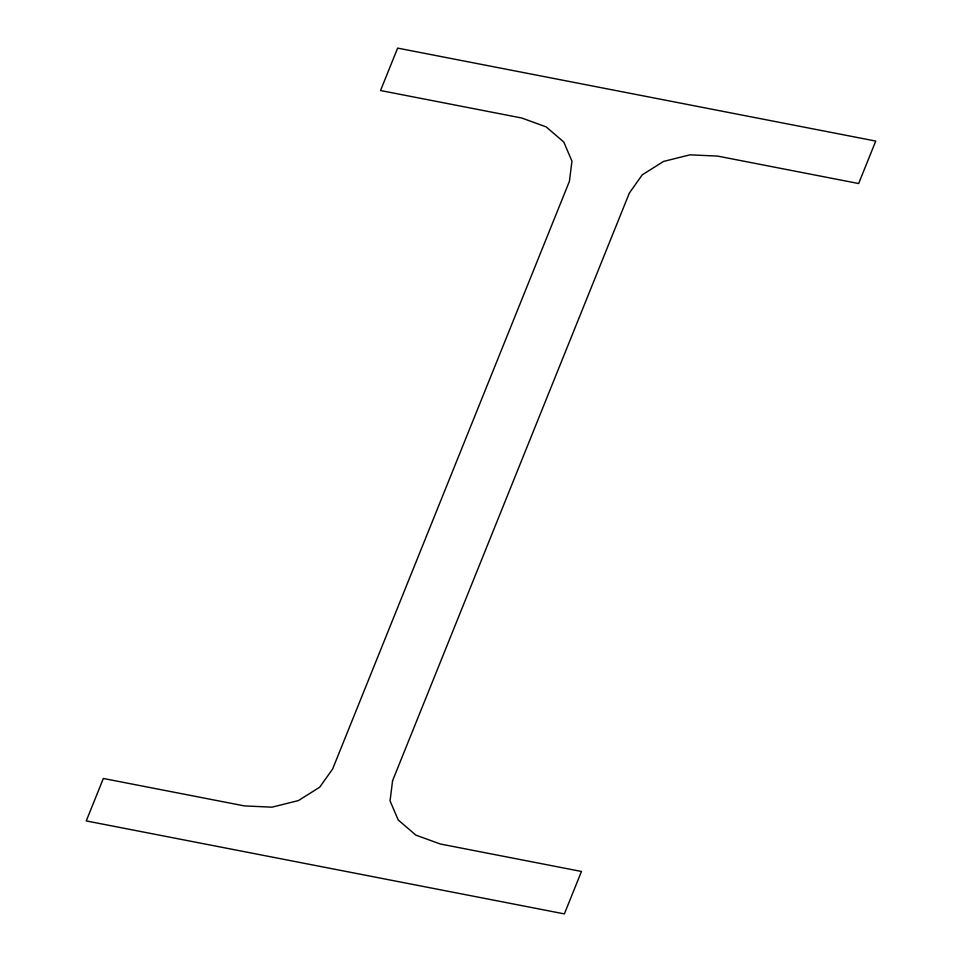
<?xml version="1.0" encoding="UTF-8"?>
<svg xmlns="http://www.w3.org/2000/svg" width="962" height="962" viewBox="0 0 962 962"><rect width="100%" height="100%" fill="white"/><g stroke="black" fill="none" stroke-linecap="round" stroke-linejoin="round"><path stroke-width="1.44" d="M392.592 780.663L390.043 800.853L398.22 819.985L415.885 835.136L440.355 844.011L581.469 871.464L564.369 913.9L86.255 820.923L103.355 778.474L244.468 805.915L272.005 807.166L298.436 800.576L319.721 787.181L332.624 768.999L569.408 181.337L571.957 161.147L563.78 142.015L546.115 126.864L521.644 117.989L380.531 90.536L397.631 48.1L875.745 141.077L858.645 183.526L717.532 156.084L689.994 154.834L663.564 161.424L642.279 174.819L629.376 193.001L392.592 780.663"/></g></svg>
